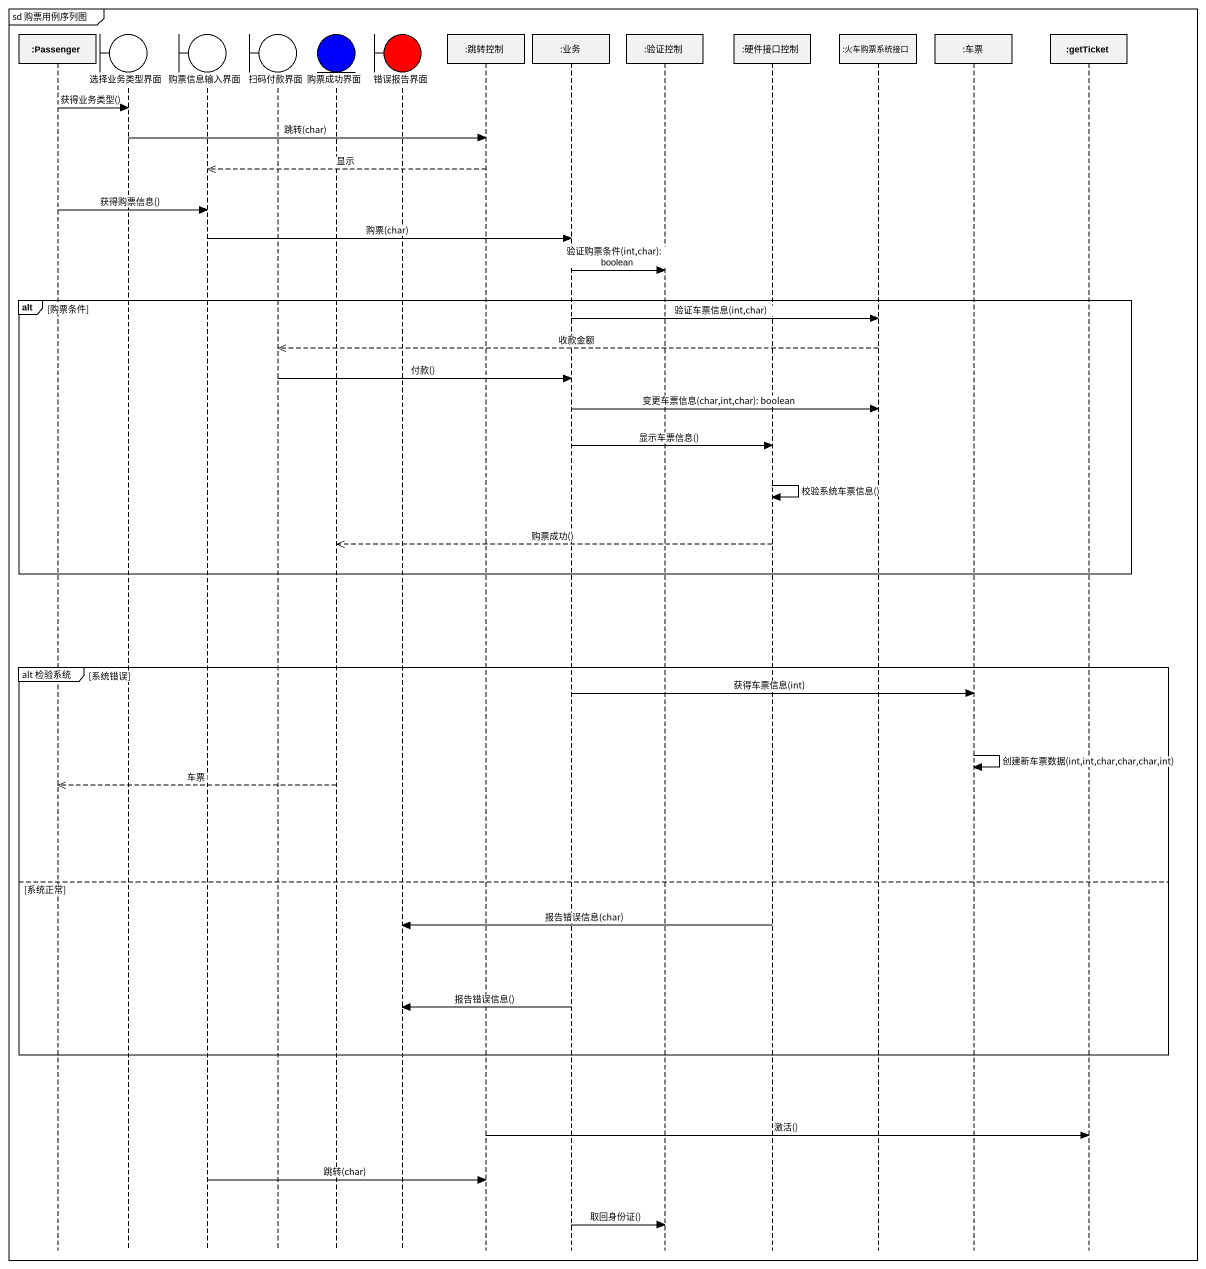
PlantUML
@startuml
mainframe sd 购票用例序列图
hide footbox
participant ":Passenger" as Passenger
boundary 选择业务类型界面
boundary 购票信息输入界面
boundary 扫码付款界面
entity 购票成功界面 #0000FF
boundary 错误报告界面 #FF0000
participant ":跳转控制" as 跳转控制
participant ":业务" as 业务
participant ":验证控制" as 验证控制
participant ":硬件接口控制" as 硬件接口控制
participant ":火车购票系统接口" as 火车购票系统接口
participant ":车票" as 车票
participant ":getTicket" as getTicket

Passenger -> 选择业务类型界面 : 获得业务类型()
选择业务类型界面 -> 跳转控制 : 跳转(char)
跳转控制 -->> 购票信息输入界面 : 显示
Passenger -> 购票信息输入界面 : 获得购票信息()
购票信息输入界面 -> 业务 : 购票(char)
业务 -> 验证控制 : 验证购票条件(int,char): boolean
alt 购票条件
  业务 -> 火车购票系统接口 : 验证车票信息(int,char)
  火车购票系统接口 -->> 扫码付款界面 : 收款金额
  扫码付款界面 -> 业务 : 付款()
  业务 -> 火车购票系统接口 : 变更车票信息(char,int,char): boolean
  业务 -> 硬件接口控制 : 显示车票信息()
  硬件接口控制 -> 硬件接口控制 : 校验系统车票信息()
  硬件接口控制 -->> 购票成功界面 : 购票成功()
end
group alt 检验系统 [系统错误]
  业务 -> 车票 : 获得车票信息(int)
  车票 -> 车票 : 创建新车票数据(int,int,char,char,char,int)
  购票成功界面 -->> Passenger : 车票
else 系统正常
  硬件接口控制 -> 错误报告界面 : 报告错误信息(char)
  业务 -> 错误报告界面 : 报告错误信息()
end
跳转控制 -> getTicket : 激活()
购票信息输入界面 -> 跳转控制 : 跳转(char)
业务 -> 验证控制 : 取回身份证()
@enduml
